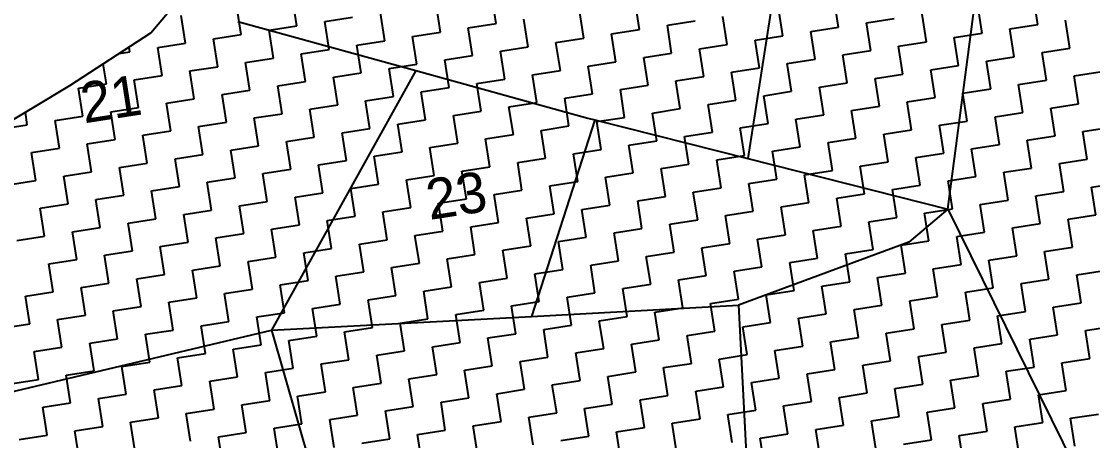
# Model space of a CAD drawing. Header units: metres. Extents: x 288492 to 290465, y 1999120 to 2001541.
# Drawn here: x 289050.3 to 289238.9, y 1999730.6 to 1999804.4 of the extents above; entities that cross this region are included whole.
import ezdxf
from ezdxf.enums import TextEntityAlignment as Align

# ---------------------------------------------------------------- set-up
doc = ezdxf.new("R2010")
doc.units = ezdxf.units.M
doc.header["$MEASUREMENT"] = 0
for name, color, linetype in [('POLY_HATCH', 12, 'Continuous'), ('POLY_PARCEL', 6, 'Continuous'), ('TEXT_PARCEL', 7, 'Continuous')]:
    doc.layers.add(name, color=color, linetype=linetype)
doc.styles.add('TEXT_MAP', font='KRDEV050.TTF')

# ---------------------------------------------------------------- blocks, each defined once
blk = doc.blocks.new('25')
at = {"layer": 'POLY_HATCH'}
for p, q in [((289065.23, 1999768.32), (289081.31, 1999787.51)), ((289050.46, 1999758.83), (289065.23, 1999768.32)), ((289025.36, 1999743.85), (289050.46, 1999758.83))]:
    blk.add_line(p, q, dxfattribs=at)
at = {"layer": 'POLY_HATCH', "linetype": 'Continuous'}
for p, q in [((289091.73, 1999769.5), (289090.96, 1999774.56)), ((289127.89, 1999769.81), (289127.12, 1999774.87)), ((289190.1, 1999768.9), (289189.34, 1999773.96)), ((289226.26, 1999769.21), (289225.5, 1999774.27)), ((289081.62, 1999767.97), (289080.85, 1999773.02)), ((289107.67, 1999766.74), (289106.9, 1999771.8)), ((289117.78, 1999768.28), (289117.01, 1999773.33)), ((289143.83, 1999767.06), (289143.06, 1999772.11)), ((289153.94, 1999768.59), (289153.17, 1999773.65)), ((289179.99, 1999767.37), (289179.22, 1999772.42)), ((289216.15, 1999767.68), (289215.38, 1999772.74)), ((289071.5, 1999766.43), (289070.74, 1999771.49)), ((289096.79, 1999770.27), (289101.84, 1999771.03)), ((289097.55, 1999765.21), (289096.79, 1999770.27)), ((289122.84, 1999769.05), (289127.89, 1999769.81)), ((289133.71, 1999765.52), (289132.95, 1999770.58)), ((289159, 1999769.36), (289164.05, 1999770.12)), ((289169.88, 1999765.83), (289169.11, 1999770.89)), ((289195.16, 1999769.67), (289200.22, 1999770.44)), ((289206.04, 1999766.15), (289205.27, 1999771.2)), ((289232.09, 1999764.92), (289231.32, 1999769.98)), ((289076.56, 1999767.2), (289081.62, 1999767.97)), ((289086.67, 1999768.73), (289091.73, 1999769.5)), ((289087.44, 1999763.68), (289086.67, 1999768.73)), ((289112.72, 1999767.51), (289117.78, 1999768.28)), ((289123.6, 1999763.99), (289122.84, 1999769.05)), ((289148.88, 1999767.82), (289153.94, 1999768.59)), ((289159.76, 1999764.3), (289159, 1999769.36)), ((289185.05, 1999768.13), (289190.1, 1999768.9)), ((289185.81, 1999763.08), (289185.05, 1999768.13)), ((289195.93, 1999764.61), (289195.16, 1999769.67)), ((289221.21, 1999768.45), (289226.26, 1999769.21)), ((289221.97, 1999763.39), (289221.21, 1999768.45)), ((289066.45, 1999765.67), (289071.5, 1999766.43)), ((289077.33, 1999762.14), (289076.56, 1999767.2)), ((289102.61, 1999765.98), (289107.67, 1999766.74)), ((289103.38, 1999760.92), (289102.61, 1999765.98)), ((289113.49, 1999762.45), (289112.72, 1999767.51)), ((289138.77, 1999766.29), (289143.83, 1999767.06)), ((289139.54, 1999761.23), (289138.77, 1999766.29)), ((289149.65, 1999762.77), (289148.88, 1999767.82)), ((289174.93, 1999766.6), (289179.99, 1999767.37)), ((289175.7, 1999761.54), (289174.93, 1999766.6)), ((289200.98, 1999765.38), (289206.04, 1999766.15)), ((289211.09, 1999766.91), (289216.15, 1999767.68)), ((289211.86, 1999761.86), (289211.09, 1999766.91)), ((289059.44, 1999764.6), (289061.39, 1999764.9)), ((289061.39, 1999764.9), (289061.26, 1999765.77)), ((289067.21, 1999760.61), (289066.45, 1999765.67)), ((289092.5, 1999764.44), (289097.55, 1999765.21)), ((289093.26, 1999759.39), (289092.5, 1999764.44)), ((289118.55, 1999763.22), (289123.6, 1999763.99)), ((289128.66, 1999764.76), (289133.71, 1999765.52)), ((289129.43, 1999759.7), (289128.66, 1999764.76)), ((289154.71, 1999763.53), (289159.76, 1999764.3)), ((289164.82, 1999765.07), (289169.88, 1999765.83)), ((289165.59, 1999760.01), (289164.82, 1999765.07)), ((289190.87, 1999763.85), (289195.93, 1999764.61)), ((289201.75, 1999760.32), (289200.98, 1999765.38)), ((289227.03, 1999764.16), (289232.09, 1999764.92)), ((289227.8, 1999759.1), (289227.03, 1999764.16)), ((289057.1, 1999759.08), (289056.55, 1999762.74)), ((289072.27, 1999761.38), (289077.33, 1999762.14)), ((289082.38, 1999762.91), (289087.44, 1999763.68)), ((289083.15, 1999757.85), (289082.38, 1999762.91)), ((289108.43, 1999761.69), (289113.49, 1999762.45)), ((289119.31, 1999758.17), (289118.55, 1999763.22)), ((289144.59, 1999762), (289149.65, 1999762.77)), ((289155.47, 1999758.48), (289154.71, 1999763.53)), ((289180.76, 1999762.31), (289185.81, 1999763.08)), ((289181.52, 1999757.26), (289180.76, 1999762.31)), ((289191.64, 1999758.79), (289190.87, 1999763.85)), ((289216.92, 1999762.62), (289221.97, 1999763.39)), ((289217.69, 1999757.57), (289216.92, 1999762.62)), ((289062.16, 1999759.84), (289067.21, 1999760.61)), ((289073.04, 1999756.32), (289072.27, 1999761.38)), ((289098.32, 1999760.15), (289103.38, 1999760.92)), ((289099.09, 1999755.1), (289098.32, 1999760.15)), ((289109.2, 1999756.63), (289108.43, 1999761.69)), ((289134.48, 1999760.47), (289139.54, 1999761.23)), ((289135.25, 1999755.41), (289134.48, 1999760.47)), ((289145.36, 1999756.94), (289144.59, 1999762)), ((289170.64, 1999760.78), (289175.7, 1999761.54)), ((289171.41, 1999755.72), (289170.64, 1999760.78)), ((289196.69, 1999759.56), (289201.75, 1999760.32)), ((289206.81, 1999761.09), (289211.86, 1999761.86)), ((289207.57, 1999756.03), (289206.81, 1999761.09)), ((289232.85, 1999759.87), (289237.91, 1999760.63)), ((289052.05, 1999758.31), (289057.1, 1999759.08)), ((289052.81, 1999753.25), (289052.05, 1999758.31)), ((289062.93, 1999754.79), (289062.16, 1999759.84)), ((289088.21, 1999758.62), (289093.26, 1999759.39)), ((289088.97, 1999753.56), (289088.21, 1999758.62)), ((289114.26, 1999757.4), (289119.31, 1999758.17)), ((289124.37, 1999758.93), (289129.43, 1999759.7)), ((289125.14, 1999753.88), (289124.37, 1999758.93)), ((289150.42, 1999757.71), (289155.47, 1999758.48)), ((289160.53, 1999759.24), (289165.59, 1999760.01)), ((289161.3, 1999754.19), (289160.53, 1999759.24)), ((289186.58, 1999758.02), (289191.64, 1999758.79)), ((289197.46, 1999754.5), (289196.69, 1999759.56)), ((289222.74, 1999758.33), (289227.8, 1999759.1)), ((289223.51, 1999753.28), (289222.74, 1999758.33)), ((289233.62, 1999754.81), (289232.85, 1999759.87)), ((289067.98, 1999755.55), (289073.04, 1999756.32)), ((289078.09, 1999757.09), (289083.15, 1999757.85)), ((289078.86, 1999752.03), (289078.09, 1999757.09)), ((289104.14, 1999755.86), (289109.2, 1999756.63)), ((289115.02, 1999752.34), (289114.26, 1999757.4)), ((289140.31, 1999756.18), (289145.36, 1999756.94)), ((289151.18, 1999752.65), (289150.42, 1999757.71)), ((289176.47, 1999756.49), (289181.52, 1999757.26)), ((289177.23, 1999751.43), (289176.47, 1999756.49)), ((289187.35, 1999752.97), (289186.58, 1999758.02)), ((289212.63, 1999756.8), (289217.69, 1999757.57)), ((289213.4, 1999751.74), (289212.63, 1999756.8)), ((289057.87, 1999754.02), (289062.93, 1999754.79)), ((289068.75, 1999750.5), (289067.98, 1999755.55)), ((289094.03, 1999754.33), (289099.09, 1999755.1)), ((289094.8, 1999749.27), (289094.03, 1999754.33)), ((289104.91, 1999750.81), (289104.14, 1999755.86)), ((289130.19, 1999754.64), (289135.25, 1999755.41)), ((289130.96, 1999749.59), (289130.19, 1999754.64)), ((289141.07, 1999751.12), (289140.31, 1999756.18)), ((289166.35, 1999754.95), (289171.41, 1999755.72)), ((289167.12, 1999749.9), (289166.35, 1999754.95)), ((289192.4, 1999753.73), (289197.46, 1999754.5)), ((289202.52, 1999755.27), (289207.57, 1999756.03)), ((289203.28, 1999750.21), (289202.52, 1999755.27)), ((289228.56, 1999754.04), (289233.62, 1999754.81)), ((289042.7, 1999751.72), (289042.36, 1999753.99)), ((289047.76, 1999752.49), (289052.81, 1999753.25)), ((289048.52, 1999747.43), (289047.76, 1999752.49)), ((289058.64, 1999748.96), (289057.87, 1999754.02)), ((289083.92, 1999752.8), (289088.97, 1999753.56)), ((289084.68, 1999747.74), (289083.92, 1999752.8)), ((289109.97, 1999751.58), (289115.02, 1999752.34)), ((289120.08, 1999753.11), (289125.14, 1999753.88)), ((289120.85, 1999748.05), (289120.08, 1999753.11)), ((289146.13, 1999751.89), (289151.18, 1999752.65)), ((289156.24, 1999753.42), (289161.3, 1999754.19)), ((289157.01, 1999748.36), (289156.24, 1999753.42)), ((289182.29, 1999752.2), (289187.35, 1999752.97)), ((289193.17, 1999748.68), (289192.4, 1999753.73)), ((289218.45, 1999752.51), (289223.51, 1999753.28)), ((289219.22, 1999747.45), (289218.45, 1999752.51)), ((289229.33, 1999748.99), (289228.56, 1999754.04)), ((289037.64, 1999750.95), (289042.7, 1999751.72)), ((289063.69, 1999749.73), (289068.75, 1999750.5)), ((289073.8, 1999751.26), (289078.86, 1999752.03)), ((289074.57, 1999746.21), (289073.8, 1999751.26)), ((289099.85, 1999750.04), (289104.91, 1999750.81)), ((289110.73, 1999746.52), (289109.97, 1999751.58)), ((289136.02, 1999750.35), (289141.07, 1999751.12)), ((289136.78, 1999745.3), (289136.02, 1999750.35)), ((289146.9, 1999746.83), (289146.13, 1999751.89)), ((289172.18, 1999750.67), (289177.23, 1999751.43)), ((289172.94, 1999745.61), (289172.18, 1999750.67)), ((289183.06, 1999747.14), (289182.29, 1999752.2)), ((289208.34, 1999750.98), (289213.4, 1999751.74)), ((289209.11, 1999745.92), (289208.34, 1999750.98)), ((289234.39, 1999749.75), (289239.44, 1999750.52)), ((289053.58, 1999748.2), (289058.64, 1999748.96)), ((289064.46, 1999744.67), (289063.69, 1999749.73)), ((289089.74, 1999748.51), (289094.8, 1999749.27)), ((289090.51, 1999743.45), (289089.74, 1999748.51)), ((289100.62, 1999744.99), (289099.85, 1999750.04)), ((289125.9, 1999748.82), (289130.96, 1999749.59)), ((289126.67, 1999743.76), (289125.9, 1999748.82)), ((289162.06, 1999749.13), (289167.12, 1999749.9)), ((289162.83, 1999744.07), (289162.06, 1999749.13)), ((289188.11, 1999747.91), (289193.17, 1999748.68)), ((289198.23, 1999749.44), (289203.28, 1999750.21)), ((289198.99, 1999744.39), (289198.23, 1999749.44)), ((289224.28, 1999748.22), (289229.33, 1999748.99)), ((289235.15, 1999744.7), (289234.39, 1999749.75)), ((289043.47, 1999746.66), (289048.52, 1999747.43)), ((289044.23, 1999741.61), (289043.47, 1999746.66)), ((289054.35, 1999743.14), (289053.58, 1999748.2)), ((289079.63, 1999746.97), (289084.68, 1999747.74)), ((289080.4, 1999741.92), (289079.63, 1999746.97)), ((289105.68, 1999745.75), (289110.73, 1999746.52)), ((289115.79, 1999747.29), (289120.85, 1999748.05)), ((289116.56, 1999742.23), (289115.79, 1999747.29)), ((289141.84, 1999746.06), (289146.9, 1999746.83)), ((289151.95, 1999747.6), (289157.01, 1999748.36)), ((289152.72, 1999742.54), (289151.95, 1999747.6)), ((289178, 1999746.38), (289183.06, 1999747.14)), ((289188.88, 1999742.85), (289188.11, 1999747.91)), ((289214.16, 1999746.69), (289219.22, 1999747.45)), ((289214.93, 1999741.63), (289214.16, 1999746.69)), ((289225.04, 1999743.16), (289224.28, 1999748.22)), ((289059.4, 1999743.91), (289064.46, 1999744.67)), ((289069.52, 1999745.44), (289074.57, 1999746.21)), ((289070.28, 1999740.38), (289069.52, 1999745.44)), ((289095.56, 1999744.22), (289100.62, 1999744.99)), ((289106.44, 1999740.7), (289105.68, 1999745.75)), ((289131.73, 1999744.53), (289136.78, 1999745.3)), ((289132.49, 1999739.47), (289131.73, 1999744.53)), ((289142.61, 1999741.01), (289141.84, 1999746.06)), ((289167.89, 1999744.84), (289172.94, 1999745.61)), ((289168.65, 1999739.79), (289167.89, 1999744.84)), ((289178.77, 1999741.32), (289178, 1999746.38)), ((289204.05, 1999745.15), (289209.11, 1999745.92)), ((289204.82, 1999740.1), (289204.05, 1999745.15)), ((289230.1, 1999743.93), (289235.15, 1999744.7)), ((289049.29, 1999742.37), (289054.35, 1999743.14)), ((289060.17, 1999738.85), (289059.4, 1999743.91)), ((289085.45, 1999742.68), (289090.51, 1999743.45)), ((289086.22, 1999737.63), (289085.45, 1999742.68)), ((289096.33, 1999739.16), (289095.56, 1999744.22)), ((289121.61, 1999743), (289126.67, 1999743.76)), ((289122.38, 1999737.94), (289121.61, 1999743)), ((289157.77, 1999743.31), (289162.83, 1999744.07)), ((289158.54, 1999738.25), (289157.77, 1999743.31)), ((289183.82, 1999742.09), (289188.88, 1999742.85)), ((289193.94, 1999743.62), (289198.99, 1999744.39)), ((289194.7, 1999738.56), (289193.94, 1999743.62)), ((289219.99, 1999742.4), (289225.04, 1999743.16)), ((289230.87, 1999738.88), (289230.1, 1999743.93)), ((289039.18, 1999740.84), (289044.23, 1999741.61)), ((289050.06, 1999737.32), (289049.29, 1999742.37)), ((289075.34, 1999741.15), (289080.4, 1999741.92)), ((289076.11, 1999736.09), (289075.34, 1999741.15)), ((289101.39, 1999739.93), (289106.44, 1999740.7)), ((289111.5, 1999741.46), (289116.56, 1999742.23)), ((289112.27, 1999736.41), (289111.5, 1999741.46)), ((289137.55, 1999740.24), (289142.61, 1999741.01)), ((289147.66, 1999741.77), (289152.72, 1999742.54)), ((289148.43, 1999736.72), (289147.66, 1999741.77)), ((289173.71, 1999740.55), (289178.77, 1999741.32)), ((289184.59, 1999737.03), (289183.82, 1999742.09)), ((289209.87, 1999740.86), (289214.93, 1999741.63)), ((289210.64, 1999735.81), (289209.87, 1999740.86)), ((289220.75, 1999737.34), (289219.99, 1999742.4)), ((289055.11, 1999738.08), (289060.17, 1999738.85)), ((289065.23, 1999739.62), (289070.28, 1999740.38)), ((289065.99, 1999734.56), (289065.23, 1999739.62)), ((289091.27, 1999738.39), (289096.33, 1999739.16)), ((289102.15, 1999734.87), (289101.39, 1999739.93)), ((289127.44, 1999738.71), (289132.49, 1999739.47)), ((289128.2, 1999733.65), (289127.44, 1999738.71)), ((289138.32, 1999735.18), (289137.55, 1999740.24)), ((289163.6, 1999739.02), (289168.65, 1999739.79)), ((289164.37, 1999733.96), (289163.6, 1999739.02)), ((289174.48, 1999735.5), (289173.71, 1999740.55)), ((289199.76, 1999739.33), (289204.82, 1999740.1)), ((289200.53, 1999734.27), (289199.76, 1999739.33)), ((289225.81, 1999738.11), (289230.87, 1999738.88)), ((289235.92, 1999739.64), (289240.98, 1999740.41)), ((289236.69, 1999734.59), (289235.92, 1999739.64)), ((289045, 1999736.55), (289050.06, 1999737.32)), ((289055.88, 1999733.03), (289055.11, 1999738.08)), ((289081.16, 1999736.86), (289086.22, 1999737.63)), ((289081.93, 1999731.8), (289081.16, 1999736.86)), ((289092.04, 1999733.34), (289091.27, 1999738.39)), ((289117.32, 1999737.17), (289122.38, 1999737.94)), ((289118.09, 1999732.12), (289117.32, 1999737.17)), ((289153.49, 1999737.48), (289158.54, 1999738.25)), ((289154.25, 1999732.43), (289153.49, 1999737.48)), ((289179.53, 1999736.26), (289184.59, 1999737.03)), ((289189.65, 1999737.8), (289194.7, 1999738.56)), ((289190.41, 1999732.74), (289189.65, 1999737.8)), ((289215.7, 1999736.57), (289220.75, 1999737.34)), ((289226.58, 1999733.05), (289225.81, 1999738.11)), ((289045.77, 1999731.49), (289045, 1999736.55)), ((289071.05, 1999735.33), (289076.11, 1999736.09)), ((289071.82, 1999730.27), (289071.05, 1999735.33)), ((289097.1, 1999734.11), (289102.15, 1999734.87)), ((289107.21, 1999735.64), (289112.27, 1999736.41)), ((289107.98, 1999730.58), (289107.21, 1999735.64)), ((289133.26, 1999734.42), (289138.32, 1999735.18)), ((289143.37, 1999735.95), (289148.43, 1999736.72)), ((289144.14, 1999730.89), (289143.37, 1999735.95)), ((289169.42, 1999734.73), (289174.48, 1999735.5)), ((289180.3, 1999731.21), (289179.53, 1999736.26)), ((289205.58, 1999735.04), (289210.64, 1999735.81)), ((289206.35, 1999729.98), (289205.58, 1999735.04)), ((289216.46, 1999731.52), (289215.7, 1999736.57)), ((289050.82, 1999732.26), (289055.88, 1999733.03)), ((289060.94, 1999733.79), (289065.99, 1999734.56)), ((289061.7, 1999728.74), (289060.94, 1999733.79)), ((289086.99, 1999732.57), (289092.04, 1999733.34)), ((289097.86, 1999729.05), (289097.1, 1999734.11)), ((289123.15, 1999732.88), (289128.2, 1999733.65)), ((289123.91, 1999727.83), (289123.15, 1999732.88)), ((289134.03, 1999729.36), (289133.26, 1999734.42)), ((289159.31, 1999733.2), (289164.37, 1999733.96)), ((289160.08, 1999728.14), (289159.31, 1999733.2)), ((289170.19, 1999729.67), (289169.42, 1999734.73)), ((289195.47, 1999733.51), (289200.53, 1999734.27)), ((289196.24, 1999728.45), (289195.47, 1999733.51)), ((289221.52, 1999732.29), (289226.58, 1999733.05)), ((289231.63, 1999733.82), (289236.69, 1999734.59)), ((289232.4, 1999728.76), (289231.63, 1999733.82)), ((289040.71, 1999730.73), (289045.77, 1999731.49)), ((289051.59, 1999727.2), (289050.82, 1999732.26)), ((289076.87, 1999731.04), (289081.93, 1999731.8)), ((289077.64, 1999725.98), (289076.87, 1999731.04)), ((289087.75, 1999727.52), (289086.99, 1999732.57)), ((289113.03, 1999731.35), (289118.09, 1999732.12)), ((289113.8, 1999726.29), (289113.03, 1999731.35)), ((289139.08, 1999730.13), (289144.14, 1999730.89)), ((289149.2, 1999731.66), (289154.25, 1999732.43)), ((289149.96, 1999726.6), (289149.2, 1999731.66)), ((289175.24, 1999730.44), (289180.3, 1999731.21)), ((289185.36, 1999731.97), (289190.41, 1999732.74)), ((289186.12, 1999726.92), (289185.36, 1999731.97)), ((289211.41, 1999730.75), (289216.46, 1999731.52)), ((289222.29, 1999727.23), (289221.52, 1999732.29)), ((289066.76, 1999729.5), (289071.82, 1999730.27)), ((289067.53, 1999724.45), (289066.76, 1999729.5)), ((289092.81, 1999728.28), (289097.86, 1999729.05)), ((289102.92, 1999729.82), (289107.98, 1999730.58)), ((289103.69, 1999724.76), (289102.92, 1999729.82)), ((289128.97, 1999728.59), (289134.03, 1999729.36)), ((289139.85, 1999725.07), (289139.08, 1999730.13)), ((289165.13, 1999728.91), (289170.19, 1999729.67)), ((289176.01, 1999725.38), (289175.24, 1999730.44)), ((289201.29, 1999729.22), (289206.35, 1999729.98)), ((289202.06, 1999724.16), (289201.29, 1999729.22)), ((289212.17, 1999725.69), (289211.41, 1999730.75)), ((289046.53, 1999726.44), (289051.59, 1999727.2)), ((289056.65, 1999727.97), (289061.7, 1999728.74)), ((289057.41, 1999722.91), (289056.65, 1999727.97)), ((289082.7, 1999726.75), (289087.75, 1999727.52)), ((289093.58, 1999723.23), (289092.81, 1999728.28)), ((289118.86, 1999727.06), (289123.91, 1999727.83)), ((289119.62, 1999722), (289118.86, 1999727.06)), ((289129.74, 1999723.54), (289128.97, 1999728.59)), ((289155.02, 1999727.37), (289160.08, 1999728.14)), ((289155.79, 1999722.32), (289155.02, 1999727.37)), ((289165.9, 1999723.85), (289165.13, 1999728.91)), ((289191.18, 1999727.68), (289196.24, 1999728.45)), ((289191.95, 1999722.63), (289191.18, 1999727.68)), ((289217.23, 1999726.46), (289222.29, 1999727.23)), ((289227.34, 1999728), (289232.4, 1999728.76)), ((289228.11, 1999722.94), (289227.34, 1999728)), ((289047.3, 1999721.38), (289046.53, 1999726.44)), ((289072.58, 1999725.21), (289077.64, 1999725.98)), ((289073.35, 1999720.16), (289072.58, 1999725.21)), ((289083.46, 1999721.69), (289082.7, 1999726.75)), ((289108.74, 1999725.53), (289113.8, 1999726.29)), ((289109.51, 1999720.47), (289108.74, 1999725.53)), ((289134.79, 1999724.3), (289139.85, 1999725.07)), ((289144.91, 1999725.84), (289149.96, 1999726.6)), ((289145.67, 1999720.78), (289144.91, 1999725.84)), ((289170.96, 1999724.62), (289176.01, 1999725.38)), ((289181.07, 1999726.15), (289186.12, 1999726.92)), ((289181.84, 1999721.09), (289181.07, 1999726.15)), ((289207.12, 1999724.93), (289212.17, 1999725.69)), ((289218, 1999721.41), (289217.23, 1999726.46)), ((289062.47, 1999723.68), (289067.53, 1999724.45)), ((289063.24, 1999718.62), (289062.47, 1999723.68)), ((289088.52, 1999722.46), (289093.58, 1999723.23)), ((289098.63, 1999723.99), (289103.69, 1999724.76)), ((289099.4, 1999718.94), (289098.63, 1999723.99)), ((289124.68, 1999722.77), (289129.74, 1999723.54)), ((289135.56, 1999719.25), (289134.79, 1999724.3)), ((289160.84, 1999723.08), (289165.9, 1999723.85)), ((289171.72, 1999719.56), (289170.96, 1999724.62)), ((289197, 1999723.39), (289202.06, 1999724.16)), ((289197.77, 1999718.34), (289197, 1999723.39)), ((289207.88, 1999719.87), (289207.12, 1999724.93)), ((289233.17, 1999723.71), (289238.22, 1999724.47)), ((289233.93, 1999718.65), (289233.17, 1999723.71)), ((289042.24, 1999720.61), (289047.3, 1999721.38)), ((289052.36, 1999722.15), (289057.41, 1999722.91)), ((289053.12, 1999717.09), (289052.36, 1999722.15)), ((289078.41, 1999720.92), (289083.46, 1999721.69)), ((289089.29, 1999717.4), (289088.52, 1999722.46)), ((289114.57, 1999721.24), (289119.62, 1999722)), ((289115.33, 1999716.18), (289114.57, 1999721.24)), ((289125.45, 1999717.71), (289124.68, 1999722.77)), ((289150.73, 1999721.55), (289155.79, 1999722.32)), ((289151.5, 1999716.49), (289150.73, 1999721.55)), ((289161.61, 1999718.03), (289160.84, 1999723.08)), ((289186.89, 1999721.86), (289191.95, 1999722.63)), ((289187.66, 1999716.8), (289186.89, 1999721.86)), ((289212.94, 1999720.64), (289218, 1999721.41)), ((289223.05, 1999722.17), (289228.11, 1999722.94)), ((289223.82, 1999717.12), (289223.05, 1999722.17)), ((289043.01, 1999715.56), (289042.24, 1999720.61)), ((289068.29, 1999719.39), (289073.35, 1999720.16)), ((289069.06, 1999714.33), (289068.29, 1999719.39)), ((289079.17, 1999715.87), (289078.41, 1999720.92)), ((289104.46, 1999719.7), (289109.51, 1999720.47)), ((289105.22, 1999714.65), (289104.46, 1999719.7)), ((289130.5, 1999718.48), (289135.56, 1999719.25)), ((289140.62, 1999720.01), (289145.67, 1999720.78)), ((289141.38, 1999714.96), (289140.62, 1999720.01)), ((289166.67, 1999718.79), (289171.72, 1999719.56)), ((289176.78, 1999720.33), (289181.84, 1999721.09)), ((289177.55, 1999715.27), (289176.78, 1999720.33)), ((289202.83, 1999719.1), (289207.88, 1999719.87)), ((289213.71, 1999715.58), (289212.94, 1999720.64)), ((289058.18, 1999717.86), (289063.24, 1999718.62)), ((289058.95, 1999712.8), (289058.18, 1999717.86)), ((289084.23, 1999716.64), (289089.29, 1999717.4)), ((289094.34, 1999718.17), (289099.4, 1999718.94)), ((289095.11, 1999713.11), (289094.34, 1999718.17)), ((289120.39, 1999716.95), (289125.45, 1999717.71)), ((289131.27, 1999713.42), (289130.5, 1999718.48)), ((289156.55, 1999717.26), (289161.61, 1999718.03)), ((289167.43, 1999713.74), (289166.67, 1999718.79)), ((289192.71, 1999717.57), (289197.77, 1999718.34)), ((289193.48, 1999712.51), (289192.71, 1999717.57)), ((289203.59, 1999714.05), (289202.83, 1999719.1)), ((289228.88, 1999717.88), (289233.93, 1999718.65)), ((289229.64, 1999712.83), (289228.88, 1999717.88)), ((289037.95, 1999714.79), (289043.01, 1999715.56)), ((289048.07, 1999716.32), (289053.12, 1999717.09)), ((289048.83, 1999711.27), (289048.07, 1999716.32)), ((289074.12, 1999715.1), (289079.17, 1999715.87)), ((289085, 1999711.58), (289084.23, 1999716.64)), ((289110.28, 1999715.41), (289115.33, 1999716.18)), ((289111.05, 1999710.36), (289110.28, 1999715.41)), ((289121.16, 1999711.89), (289120.39, 1999716.95)), ((289146.44, 1999715.73), (289151.5, 1999716.49)), ((289147.21, 1999710.67), (289146.44, 1999715.73)), ((289157.32, 1999712.2), (289156.55, 1999717.26)), ((289182.6, 1999716.04), (289187.66, 1999716.8)), ((289183.37, 1999710.98), (289182.6, 1999716.04)), ((289208.65, 1999714.82), (289213.71, 1999715.58)), ((289218.76, 1999716.35), (289223.82, 1999717.12)), ((289219.53, 1999711.29), (289218.76, 1999716.35)), ((289064, 1999713.57), (289069.06, 1999714.33)), ((289064.77, 1999708.51), (289064, 1999713.57)), ((289074.88, 1999710.05), (289074.12, 1999715.1)), ((289100.17, 1999713.88), (289105.22, 1999714.65)), ((289100.93, 1999708.82), (289100.17, 1999713.88)), ((289126.21, 1999712.66), (289131.27, 1999713.42)), ((289136.33, 1999714.19), (289141.38, 1999714.96)), ((289137.09, 1999709.14), (289136.33, 1999714.19)), ((289162.38, 1999712.97), (289167.43, 1999713.74)), ((289172.49, 1999714.5), (289177.55, 1999715.27)), ((289173.26, 1999709.45), (289172.49, 1999714.5)), ((289198.54, 1999713.28), (289203.59, 1999714.05)), ((289209.42, 1999709.76), (289208.65, 1999714.82)), ((289234.7, 1999713.59), (289239.76, 1999714.36)), ((289235.47, 1999708.54), (289234.7, 1999713.59)), ((289053.89, 1999712.03), (289058.95, 1999712.8)), ((289054.66, 1999706.98), (289053.89, 1999712.03)), ((289079.94, 1999710.81), (289085, 1999711.58)), ((289090.05, 1999712.35), (289095.11, 1999713.11)), ((289090.82, 1999707.29), (289090.05, 1999712.35)), ((289116.1, 1999711.12), (289121.16, 1999711.89)), ((289126.98, 1999707.6), (289126.21, 1999712.66)), ((289152.26, 1999711.44), (289157.32, 1999712.2)), ((289163.14, 1999707.91), (289162.38, 1999712.97)), ((289188.43, 1999711.75), (289193.48, 1999712.51)), ((289189.19, 1999706.69), (289188.43, 1999711.75)), ((289199.31, 1999708.22), (289198.54, 1999713.28)), ((289224.59, 1999712.06), (289229.64, 1999712.83)), ((289225.35, 1999707), (289224.59, 1999712.06)), ((289043.78, 1999710.5), (289048.83, 1999711.27)), ((289044.55, 1999705.44), (289043.78, 1999710.5)), ((289069.83, 1999709.28), (289074.88, 1999710.05)), ((289080.71, 1999705.76), (289079.94, 1999710.81)), ((289105.99, 1999709.59), (289111.05, 1999710.36)), ((289106.76, 1999704.53), (289105.99, 1999709.59)), ((289116.87, 1999706.07), (289116.1, 1999711.12)), ((289142.15, 1999709.9), (289147.21, 1999710.67)), ((289142.92, 1999704.85), (289142.15, 1999709.9)), ((289153.03, 1999706.38), (289152.26, 1999711.44)), ((289178.31, 1999710.21), (289183.37, 1999710.98)), ((289179.08, 1999705.16), (289178.31, 1999710.21)), ((289204.36, 1999708.99), (289209.42, 1999709.76)), ((289214.47, 1999710.53), (289219.53, 1999711.29)), ((289215.24, 1999705.47), (289214.47, 1999710.53)), ((289059.71, 1999707.74), (289064.77, 1999708.51)), ((289060.48, 1999702.69), (289059.71, 1999707.74)), ((289070.59, 1999704.22), (289069.83, 1999709.28)), ((289095.88, 1999708.06), (289100.93, 1999708.82)), ((289096.64, 1999703), (289095.88, 1999708.06)), ((289121.93, 1999706.83), (289126.98, 1999707.6)), ((289132.04, 1999708.37), (289137.09, 1999709.14)), ((289132.8, 1999703.31), (289132.04, 1999708.37)), ((289158.09, 1999707.15), (289163.14, 1999707.91)), ((289168.2, 1999708.68), (289173.26, 1999709.45)), ((289168.97, 1999703.62), (289168.2, 1999708.68)), ((289194.25, 1999707.46), (289199.31, 1999708.22)), ((289205.13, 1999703.94), (289204.36, 1999708.99)), ((289230.41, 1999707.77), (289235.47, 1999708.54)), ((289231.18, 1999702.71), (289230.41, 1999707.77)), ((289049.6, 1999706.21), (289054.66, 1999706.98)), ((289050.37, 1999701.15), (289049.6, 1999706.21)), ((289075.65, 1999704.99), (289080.71, 1999705.76)), ((289085.76, 1999706.52), (289090.82, 1999707.29)), ((289086.53, 1999701.47), (289085.76, 1999706.52)), ((289111.81, 1999705.3), (289116.87, 1999706.07)), ((289122.69, 1999701.78), (289121.93, 1999706.83)), ((289147.97, 1999705.61), (289153.03, 1999706.38)), ((289148.74, 1999700.56), (289147.97, 1999705.61)), ((289158.85, 1999702.09), (289158.09, 1999707.15)), ((289184.14, 1999705.92), (289189.19, 1999706.69)), ((289184.9, 1999700.87), (289184.14, 1999705.92)), ((289195.02, 1999702.4), (289194.25, 1999707.46)), ((289220.3, 1999706.24), (289225.35, 1999707)), ((289221.06, 1999701.18), (289220.3, 1999706.24)), ((289039.49, 1999704.68), (289044.55, 1999705.44)), ((289065.54, 1999703.46), (289070.59, 1999704.22)), ((289076.42, 1999699.93), (289075.65, 1999704.99)), ((289101.7, 1999703.77), (289106.76, 1999704.53)), ((289102.47, 1999698.71), (289101.7, 1999703.77)), ((289112.58, 1999700.24), (289111.81, 1999705.3)), ((289137.86, 1999704.08), (289142.92, 1999704.85)), ((289138.63, 1999699.02), (289137.86, 1999704.08)), ((289174.02, 1999704.39), (289179.08, 1999705.16)), ((289174.79, 1999699.33), (289174.02, 1999704.39)), ((289200.07, 1999703.17), (289205.13, 1999703.94)), ((289210.18, 1999704.7), (289215.24, 1999705.47)), ((289210.95, 1999699.65), (289210.18, 1999704.7)), ((289055.42, 1999701.92), (289060.48, 1999702.69)), ((289056.19, 1999696.86), (289055.42, 1999701.92)), ((289066.3, 1999698.4), (289065.54, 1999703.46)), ((289091.59, 1999702.23), (289096.64, 1999703)), ((289092.35, 1999697.18), (289091.59, 1999702.23)), ((289117.64, 1999701.01), (289122.69, 1999701.78)), ((289127.75, 1999702.54), (289132.8, 1999703.31)), ((289128.52, 1999697.49), (289127.75, 1999702.54)), ((289153.8, 1999701.32), (289158.85, 1999702.09)), ((289163.91, 1999702.86), (289168.97, 1999703.62)), ((289164.68, 1999697.8), (289163.91, 1999702.86)), ((289189.96, 1999701.63), (289195.02, 1999702.4)), ((289200.84, 1999698.11), (289200.07, 1999703.17)), ((289226.12, 1999701.95), (289231.18, 1999702.71)), ((289226.89, 1999696.89), (289226.12, 1999701.95)), ((289045.31, 1999700.39), (289050.37, 1999701.15)), ((289046.08, 1999695.33), (289045.31, 1999700.39)), ((289071.36, 1999699.17), (289076.42, 1999699.93)), ((289081.47, 1999700.7), (289086.53, 1999701.47)), ((289082.24, 1999695.64), (289081.47, 1999700.7)), ((289107.52, 1999699.48), (289112.58, 1999700.24)), ((289118.4, 1999695.95), (289117.64, 1999701.01)), ((289143.68, 1999699.79), (289148.74, 1999700.56)), ((289144.45, 1999694.73), (289143.68, 1999699.79)), ((289154.56, 1999696.27), (289153.8, 1999701.32)), ((289179.85, 1999700.1), (289184.9, 1999700.87)), ((289180.61, 1999695.04), (289179.85, 1999700.1)), ((289190.73, 1999696.58), (289189.96, 1999701.63)), ((289216.01, 1999700.41), (289221.06, 1999701.18)), ((289216.77, 1999695.36), (289216.01, 1999700.41)), ((289061.25, 1999697.63), (289066.3, 1999698.4)), ((289072.13, 1999694.11), (289071.36, 1999699.17)), ((289097.41, 1999697.94), (289102.47, 1999698.71)), ((289098.18, 1999692.89), (289097.41, 1999697.94)), ((289108.29, 1999694.42), (289107.52, 1999699.48)), ((289133.57, 1999698.26), (289138.63, 1999699.02)), ((289134.34, 1999693.2), (289133.57, 1999698.26)), ((289169.73, 1999698.57), (289174.79, 1999699.33)), ((289170.5, 1999693.51), (289169.73, 1999698.57)), ((289195.78, 1999697.35), (289200.84, 1999698.11)), ((289205.9, 1999698.88), (289210.95, 1999699.65)), ((289206.66, 1999693.82), (289205.9, 1999698.88)), ((289231.94, 1999697.66), (289237, 1999698.42)), ((289051.14, 1999696.1), (289056.19, 1999696.86)), ((289051.9, 1999691.04), (289051.14, 1999696.1)), ((289062.01, 1999692.58), (289061.25, 1999697.63)), ((289087.3, 1999696.41), (289092.35, 1999697.18)), ((289088.06, 1999691.35), (289087.3, 1999696.41)), ((289113.35, 1999695.19), (289118.4, 1999695.95)), ((289123.46, 1999696.72), (289128.52, 1999697.49)), ((289124.23, 1999691.67), (289123.46, 1999696.72)), ((289149.51, 1999695.5), (289154.56, 1999696.27)), ((289159.62, 1999697.03), (289164.68, 1999697.8)), ((289160.39, 1999691.98), (289159.62, 1999697.03)), ((289185.67, 1999695.81), (289190.73, 1999696.58)), ((289196.55, 1999692.29), (289195.78, 1999697.35)), ((289221.83, 1999696.12), (289226.89, 1999696.89)), ((289222.6, 1999691.07), (289221.83, 1999696.12)), ((289232.71, 1999692.6), (289231.94, 1999697.66)), ((289041.02, 1999694.56), (289046.08, 1999695.33)), ((289077.18, 1999694.88), (289082.24, 1999695.64)), ((289077.95, 1999689.82), (289077.18, 1999694.88)), ((289103.23, 1999693.65), (289108.29, 1999694.42)), ((289114.11, 1999690.13), (289113.35, 1999695.19)), ((289139.39, 1999693.97), (289144.45, 1999694.73)), ((289150.27, 1999690.44), (289149.51, 1999695.5)), ((289175.56, 1999694.28), (289180.61, 1999695.04)), ((289176.32, 1999689.22), (289175.56, 1999694.28)), ((289186.44, 1999690.76), (289185.67, 1999695.81)), ((289211.72, 1999694.59), (289216.77, 1999695.36)), ((289212.49, 1999689.53), (289211.72, 1999694.59)), ((289201.61, 1999693.06), (289206.66, 1999693.82))]:
    blk.add_line(p, q, dxfattribs=at)
at = {"layer": 'POLY_PARCEL'}
for p, q in [((289194.77, 1999877.56), (289173.5, 1999745.08)), ((289209.79, 1999735.75), (289228.47, 1999872.89)), ((289080.99, 1999770.35), (289113.28, 1999761.29)), ((289113.28, 1999761.29), (289086.9, 1999714.23)), ((289113.28, 1999761.29), (289144.51, 1999752.53)), ((289144.51, 1999752.53), (289145.74, 1999752.21)), ((289145.74, 1999752.21), (289134.14, 1999716.56)), ((289145.74, 1999752.21), (289173.5, 1999745.08)), ((289173.5, 1999745.08), (289209.79, 1999735.75)), ((289209.79, 1999735.75), (289202.68, 1999729.79)), ((289209.79, 1999735.75), (289239.12, 1999675.74)), ((289202.68, 1999729.79), (289171.7, 1999718.42)), ((289134.14, 1999716.56), (289171.7, 1999718.42)), ((289171.7, 1999718.42), (289175.54, 1999639.35)), ((289086.9, 1999714.23), (289134.14, 1999716.56)), ((289022.25, 1999699.19), (289086.9, 1999714.23)), ((289086.9, 1999714.23), (289096.24, 1999681.29))]:
    blk.add_line(p, q, dxfattribs=at)
at = {"layer": 'TEXT_PARCEL', "style": 'TEXT_MAP'}
for s, p in [('21', (289057.88, 1999756.44)), ('23', (289120.55, 1999738.6))]:
    blk.add_text(s, height=7.365, rotation=8.6241, dxfattribs=at).set_placement(p, align=Align.MIDDLE)

msp = doc.modelspace()

# ---------------------------------------------------------------- block references
at = {"xscale": 0.9698261639439751, "yscale": 0.9698261639439751, "zscale": 0.9698261639439751, "rotation": 0.222768048152709}
msp.add_blockref('25', (16272.72, 59299.43), dxfattribs=at)

doc.saveas('drawing.dxf')
